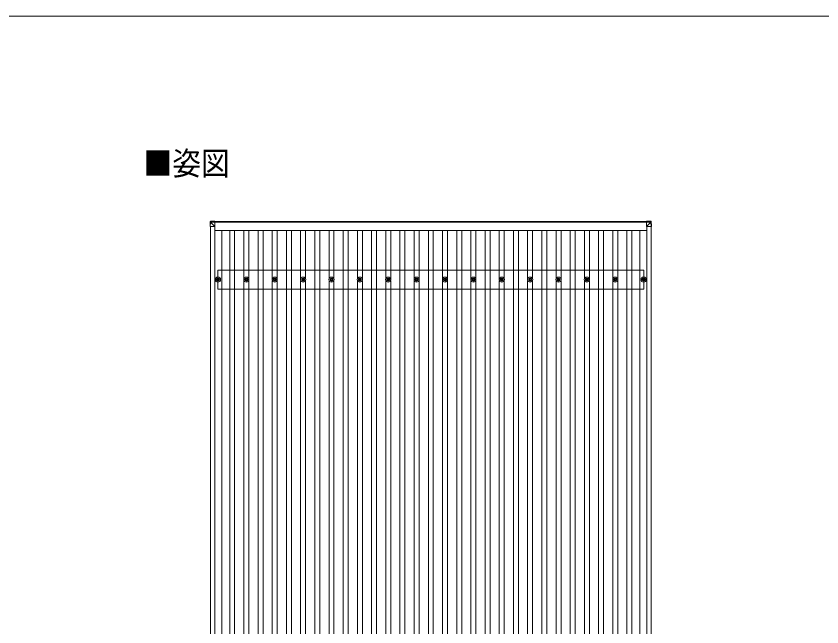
# Model space of a CAD drawing. Units: millimetres at full size, sheet at 1:50; details may follow other scales. Extents: x -14053 to 14053, y -9700 to 9700.
# Drawn here: x -8375 to -2697, y 5393 to 9700 of the extents above; entities that cross this region are included whole.
import ezdxf
from ezdxf.enums import TextEntityAlignment as Align

# ---------------------------------------------------------------- set-up
doc = ezdxf.new("R2010")
doc.units = ezdxf.units.MM
doc.header["$LTSCALE"] = 50
doc.layers.add('1-0', color=5, linetype='Continuous', lineweight=5)
doc.layers.add('F-0', color=7, linetype='Continuous', lineweight=9)
doc.styles.add('ＭＳ ゴシック', font='')
doc.styles.get('ＭＳ ゴシック').set_extended_font_data('MS Gothic')

msp = doc.modelspace()

# ---------------------------------------------------------------- linework, layer by layer
at = {"layer": '1-0', "color": 6, "lineweight": 9}
for p, q in [((-7008.33, 8215.84), (-7006.47, 8246.38)), ((-7006.47, 8246.38), (-7006.47, 8251.14)), ((-7004.57, 8246.19), (-7006.44, 8215.78)), ((-6974.03, 8254.94), (-7004.59, 8253.01)), ((-6974.03, 8254.94), (-7004.59, 8253.01)), ((-7004.59, 8253.01), (-7004.59, 8253.01)), ((-7004.59, 8253.01), (-7004.59, 8248.25)), ((-7004.59, 8248.25), (-6974.03, 8250.12)), ((-7004.48, 8246.2), (-7004.57, 8246.19)), ((-6974.03, 8248.16), (-7004.52, 8246.29)), ((-6974.03, 8216.37), (-7004.48, 8246.85)), ((-6974.03, 8254.94), (-6974.03, 8250.12)), ((-6974.03, 8250.12), (-6974.03, 8248.16)), ((-6974.03, 8248.81), (-6974.03, 8216.37)), ((-3931.82, 8254.94), (-3901.26, 8253.01)), ((-3931.82, 8254.94), (-3931.82, 8250.13)), ((-3931.82, 8254.94), (-3901.26, 8253.01)), ((-3931.82, 8250.13), (-3931.82, 8248.16)), ((-3901.26, 8248.25), (-3931.82, 8250.13)), ((-3931.82, 8248.16), (-3931.82, 8215.72)), ((-3931.82, 8248.16), (-3901.33, 8246.29)), ((-3931.82, 8215.72), (-3901.38, 8246.2)), ((-3901.38, 8246.2), (-3901.28, 8246.19)), ((-3901.28, 8246.19), (-3899.42, 8215.78)), ((-3901.26, 8253.01), (-3901.26, 8253.01)), ((-3901.26, 8253.01), (-3901.26, 8248.25)), ((-3899.39, 8246.38), (-3899.39, 8251.14)), ((-3897.52, 8215.84), (-3899.39, 8246.38)), ((-7006.44, 8216.43), (-6974.03, 8216.37)), ((-3899.42, 8215.78), (-3931.82, 8215.72))]:
    msp.add_line(p, q, dxfattribs=at)
at = {"layer": '1-0', "color": 2, "lineweight": 9}
for p, q in [((-6974.03, 8252.61), (-3931.82, 8252.61)), ((-3931.82, 8248.01), (-6974.03, 8248.01)), ((-7004.51, 1120.72), (-7004.51, 8216.43)), ((-6975.51, 1120.67), (-6975.51, 8216.38)), ((-6975.51, 8189.18), (-3929.51, 8189.18)), ((-3929.51, 1120.67), (-3929.51, 8215.73)), ((-3900.51, 1125.56), (-3900.51, 8215.78)), ((-3952.51, 7908.99), (-6952.51, 7908.99)), ((-6952.51, 7774.99), (-6952.51, 7908.99)), ((-3952.51, 7774.99), (-3952.51, 7908.99)), ((-3952.51, 7774.99), (-6952.51, 7774.99))]:
    msp.add_line(p, q, dxfattribs=at)
at = {"layer": '1-0', "color": 134, "lineweight": 9}
for p, q in [((-6926.01, 1145.41), (-6926.01, 8189.18)), ((-6870.01, 1145.41), (-6870.01, 8189.18)), ((-6835.01, 1145.41), (-6835.01, 8189.18)), ((-6770.01, 7847.17), (-6770.01, 8189.18)), ((-6735.01, 7847.17), (-6735.01, 8189.18)), ((-6670.01, 1145.41), (-6670.01, 8189.18)), ((-6635.01, 1145.41), (-6635.01, 8189.18)), ((-6570.01, 7847.17), (-6570.01, 8189.18)), ((-6535.01, 7847.17), (-6535.01, 8189.18)), ((-6470.01, 1145.41), (-6470.01, 8189.18)), ((-6435.01, 1145.41), (-6435.01, 8189.18)), ((-6370.01, 7847.17), (-6370.01, 8189.18)), ((-6335.01, 7847.17), (-6335.01, 8189.18)), ((-6270.01, 1145.41), (-6270.01, 8189.18)), ((-6235.01, 1145.41), (-6235.01, 8189.18)), ((-6170.01, 7847.17), (-6170.01, 8189.18)), ((-6135.01, 7847.17), (-6135.01, 8189.18)), ((-6070.01, 1145.41), (-6070.01, 8189.18)), ((-6035.01, 1145.41), (-6035.01, 8189.18)), ((-5970.01, 7847.17), (-5970.01, 8189.18)), ((-5935.01, 7847.17), (-5935.01, 8189.18)), ((-5870.01, 1145.41), (-5870.01, 8189.18)), ((-5835.01, 1145.41), (-5835.01, 8189.18)), ((-5770.01, 7847.17), (-5770.01, 8189.18)), ((-5735.01, 7847.17), (-5735.01, 8189.18)), ((-5670.01, 1145.41), (-5670.01, 8189.18)), ((-5635.01, 1145.41), (-5635.01, 8189.18)), ((-5570.01, 7847.17), (-5570.01, 8189.18)), ((-5535.01, 7847.17), (-5535.01, 8189.18)), ((-5470.01, 1145.41), (-5470.01, 8189.18)), ((-5435.01, 1145.41), (-5435.01, 8189.18)), ((-5370.01, 7847.17), (-5370.01, 8189.18)), ((-5335.01, 7847.17), (-5335.01, 8189.18)), ((-5270.01, 1145.41), (-5270.01, 8189.18)), ((-5235.01, 1145.41), (-5235.01, 8189.18)), ((-5170.01, 7847.17), (-5170.01, 8189.18)), ((-5135.01, 7847.17), (-5135.01, 8189.18)), ((-5070.01, 1145.41), (-5070.01, 8189.18)), ((-5035.01, 1145.41), (-5035.01, 8189.18)), ((-4970.01, 7847.17), (-4970.01, 8189.18)), ((-4935.01, 7847.17), (-4935.01, 8189.18)), ((-4870.01, 1145.41), (-4870.01, 8189.18)), ((-4835.01, 1145.41), (-4835.01, 8189.18)), ((-4770.01, 7847.17), (-4770.01, 8189.18)), ((-4735.01, 7847.17), (-4735.01, 8189.18)), ((-4670.01, 1145.41), (-4670.01, 8189.18)), ((-4635.01, 1145.41), (-4635.01, 8189.18)), ((-4570.01, 7847.17), (-4570.01, 8189.18)), ((-4535.01, 7847.17), (-4535.01, 8189.18)), ((-4470.01, 1145.41), (-4470.01, 8189.18)), ((-4435.01, 1145.41), (-4435.01, 8189.18)), ((-4370.01, 7847.17), (-4370.01, 8189.18)), ((-4335.01, 7847.17), (-4335.01, 8189.18)), ((-4270.01, 1145.41), (-4270.01, 8189.18)), ((-4235.01, 1145.41), (-4235.01, 8189.18)), ((-4170.01, 7847.17), (-4170.01, 8189.18)), ((-4135.01, 7847.17), (-4135.01, 8189.18)), ((-4070.01, 1145.41), (-4070.01, 8189.18)), ((-4035.01, 1145.41), (-4035.01, 8189.18)), ((-3979.01, 1145.41), (-3979.01, 8189.18)), ((-6770.01, 4647.17), (-6770.01, 7836.82)), ((-6735.01, 4647.17), (-6735.01, 7836.82)), ((-6570.01, 4647.17), (-6570.01, 7836.82)), ((-6535.01, 4647.17), (-6535.01, 7836.82)), ((-6370.01, 4647.17), (-6370.01, 7836.82)), ((-6335.01, 4647.17), (-6335.01, 7836.82)), ((-6170.01, 4647.17), (-6170.01, 7836.82)), ((-6135.01, 4647.17), (-6135.01, 7836.82)), ((-5970.01, 4647.17), (-5970.01, 7836.82)), ((-5935.01, 4647.17), (-5935.01, 7836.82)), ((-5770.01, 4647.17), (-5770.01, 7836.82)), ((-5735.01, 4647.17), (-5735.01, 7836.82)), ((-5570.01, 4647.17), (-5570.01, 7836.82)), ((-5535.01, 4647.17), (-5535.01, 7836.82)), ((-5370.01, 4647.17), (-5370.01, 7836.82)), ((-5335.01, 4647.17), (-5335.01, 7836.82)), ((-5170.01, 4647.17), (-5170.01, 7836.82)), ((-5135.01, 4647.17), (-5135.01, 7836.82)), ((-4970.01, 4647.17), (-4970.01, 7836.82)), ((-4935.01, 4647.17), (-4935.01, 7836.82)), ((-4770.01, 4647.17), (-4770.01, 7836.82)), ((-4735.01, 4647.17), (-4735.01, 7836.82)), ((-4570.01, 4647.17), (-4570.01, 7836.82)), ((-4535.01, 4647.17), (-4535.01, 7836.82)), ((-4370.01, 4647.17), (-4370.01, 7836.82)), ((-4335.01, 4647.17), (-4335.01, 7836.82)), ((-4170.01, 4647.17), (-4170.01, 7836.82)), ((-4135.01, 4647.17), (-4135.01, 7836.82))]:
    msp.add_line(p, q, dxfattribs=at)
at = {"layer": '1-0'}
for p, q in [((-6962.51, 7843.74), (-6958.09, 7843.74)), ((-6962.51, 7840.24), (-6958.09, 7840.24)), ((-6954.26, 7851.99), (-6954.26, 7847.58)), ((-6954.26, 7836.41), (-6954.26, 7832)), ((-6950.76, 7851.99), (-6950.76, 7847.58)), ((-6950.76, 7836.41), (-6950.76, 7832)), ((-6946.93, 7843.74), (-6942.51, 7843.74)), ((-6946.93, 7840.24), (-6942.51, 7840.24)), ((-6762.51, 7843.74), (-6758.09, 7843.74)), ((-6762.51, 7840.24), (-6758.09, 7840.24)), ((-6754.26, 7851.99), (-6754.26, 7847.58)), ((-6754.26, 7836.41), (-6754.26, 7832)), ((-6750.76, 7851.99), (-6750.76, 7847.58)), ((-6750.76, 7836.41), (-6750.76, 7832)), ((-6746.93, 7843.74), (-6742.51, 7843.74)), ((-6746.93, 7840.24), (-6742.51, 7840.24)), ((-6562.51, 7843.74), (-6558.09, 7843.74)), ((-6562.51, 7840.24), (-6558.09, 7840.24)), ((-6554.26, 7851.99), (-6554.26, 7847.58)), ((-6554.26, 7836.41), (-6554.26, 7832)), ((-6550.76, 7851.99), (-6550.76, 7847.58)), ((-6550.76, 7836.41), (-6550.76, 7832)), ((-6546.93, 7843.74), (-6542.51, 7843.74)), ((-6546.93, 7840.24), (-6542.51, 7840.24)), ((-6362.51, 7843.74), (-6358.09, 7843.74)), ((-6362.51, 7840.24), (-6358.09, 7840.24)), ((-6354.26, 7851.99), (-6354.26, 7847.58)), ((-6354.26, 7836.41), (-6354.26, 7832)), ((-6350.76, 7851.99), (-6350.76, 7847.58)), ((-6350.76, 7836.41), (-6350.76, 7832)), ((-6346.93, 7843.74), (-6342.51, 7843.74)), ((-6346.93, 7840.24), (-6342.51, 7840.24)), ((-6162.51, 7843.74), (-6158.09, 7843.74)), ((-6162.51, 7840.24), (-6158.09, 7840.24)), ((-6154.26, 7851.99), (-6154.26, 7847.58)), ((-6154.26, 7836.41), (-6154.26, 7832)), ((-6150.76, 7851.99), (-6150.76, 7847.58)), ((-6150.76, 7836.41), (-6150.76, 7832)), ((-6146.93, 7843.74), (-6142.51, 7843.74)), ((-6146.93, 7840.24), (-6142.51, 7840.24)), ((-5962.51, 7843.74), (-5958.09, 7843.74)), ((-5962.51, 7840.24), (-5958.09, 7840.24)), ((-5954.26, 7851.99), (-5954.26, 7847.58)), ((-5954.26, 7836.41), (-5954.26, 7832)), ((-5950.76, 7851.99), (-5950.76, 7847.58)), ((-5950.76, 7836.41), (-5950.76, 7832)), ((-5946.93, 7843.74), (-5942.51, 7843.74)), ((-5946.93, 7840.24), (-5942.51, 7840.24)), ((-5762.51, 7843.74), (-5758.09, 7843.74)), ((-5762.51, 7840.24), (-5758.09, 7840.24)), ((-5754.26, 7851.99), (-5754.26, 7847.58)), ((-5754.26, 7836.41), (-5754.26, 7832)), ((-5750.76, 7851.99), (-5750.76, 7847.58)), ((-5750.76, 7836.41), (-5750.76, 7832)), ((-5746.93, 7843.74), (-5742.51, 7843.74)), ((-5746.93, 7840.24), (-5742.51, 7840.24)), ((-5562.51, 7843.74), (-5558.09, 7843.74)), ((-5562.51, 7840.24), (-5558.09, 7840.24)), ((-5554.26, 7851.99), (-5554.26, 7847.58)), ((-5554.26, 7836.41), (-5554.26, 7832)), ((-5550.76, 7851.99), (-5550.76, 7847.58)), ((-5550.76, 7836.41), (-5550.76, 7832)), ((-5546.93, 7843.74), (-5542.51, 7843.74)), ((-5546.93, 7840.24), (-5542.51, 7840.24)), ((-5362.51, 7843.74), (-5358.09, 7843.74)), ((-5362.51, 7840.24), (-5358.09, 7840.24)), ((-5354.26, 7851.99), (-5354.26, 7847.58)), ((-5354.26, 7836.41), (-5354.26, 7832)), ((-5350.76, 7851.99), (-5350.76, 7847.58)), ((-5350.76, 7836.41), (-5350.76, 7832)), ((-5346.93, 7843.74), (-5342.51, 7843.74)), ((-5346.93, 7840.24), (-5342.51, 7840.24)), ((-5162.51, 7843.74), (-5158.09, 7843.74)), ((-5162.51, 7840.24), (-5158.09, 7840.24)), ((-5154.26, 7851.99), (-5154.26, 7847.58)), ((-5154.26, 7836.41), (-5154.26, 7832)), ((-5150.76, 7851.99), (-5150.76, 7847.58)), ((-5150.76, 7836.41), (-5150.76, 7832)), ((-5146.93, 7843.74), (-5142.51, 7843.74)), ((-5146.93, 7840.24), (-5142.51, 7840.24)), ((-4962.51, 7843.74), (-4958.09, 7843.74)), ((-4962.51, 7840.24), (-4958.09, 7840.24)), ((-4954.26, 7851.99), (-4954.26, 7847.58)), ((-4954.26, 7836.41), (-4954.26, 7832)), ((-4950.76, 7851.99), (-4950.76, 7847.58)), ((-4950.76, 7836.41), (-4950.76, 7832)), ((-4946.93, 7843.74), (-4942.51, 7843.74)), ((-4946.93, 7840.24), (-4942.51, 7840.24)), ((-4762.51, 7843.74), (-4758.09, 7843.74)), ((-4762.51, 7840.24), (-4758.09, 7840.24)), ((-4754.26, 7851.99), (-4754.26, 7847.58)), ((-4754.26, 7836.41), (-4754.26, 7832)), ((-4750.76, 7851.99), (-4750.76, 7847.58)), ((-4750.76, 7836.41), (-4750.76, 7832)), ((-4746.93, 7843.74), (-4742.51, 7843.74)), ((-4746.93, 7840.24), (-4742.51, 7840.24)), ((-4562.51, 7843.74), (-4558.09, 7843.74)), ((-4562.51, 7840.24), (-4558.09, 7840.24)), ((-4554.26, 7851.99), (-4554.26, 7847.58)), ((-4554.26, 7836.41), (-4554.26, 7832)), ((-4550.76, 7851.99), (-4550.76, 7847.58)), ((-4550.76, 7836.41), (-4550.76, 7832)), ((-4546.93, 7843.74), (-4542.51, 7843.74)), ((-4546.93, 7840.24), (-4542.51, 7840.24)), ((-4362.51, 7843.74), (-4358.09, 7843.74)), ((-4362.51, 7840.24), (-4358.09, 7840.24)), ((-4354.26, 7851.99), (-4354.26, 7847.58)), ((-4354.26, 7836.41), (-4354.26, 7832)), ((-4350.76, 7851.99), (-4350.76, 7847.58)), ((-4350.76, 7836.41), (-4350.76, 7832)), ((-4346.93, 7843.74), (-4342.51, 7843.74)), ((-4346.93, 7840.24), (-4342.51, 7840.24)), ((-4162.51, 7843.74), (-4158.09, 7843.74)), ((-4162.51, 7840.24), (-4158.09, 7840.24)), ((-4154.26, 7851.99), (-4154.26, 7847.58)), ((-4154.26, 7836.41), (-4154.26, 7832)), ((-4150.76, 7851.99), (-4150.76, 7847.58)), ((-4150.76, 7836.41), (-4150.76, 7832)), ((-4146.93, 7843.74), (-4142.51, 7843.74)), ((-4146.93, 7840.24), (-4142.51, 7840.24)), ((-3962.51, 7843.74), (-3958.09, 7843.74)), ((-3962.51, 7840.24), (-3958.09, 7840.24)), ((-3954.26, 7851.99), (-3954.26, 7847.58)), ((-3954.26, 7836.41), (-3954.26, 7832)), ((-3950.76, 7851.99), (-3950.76, 7847.58)), ((-3950.76, 7836.41), (-3950.76, 7832)), ((-3946.93, 7843.74), (-3942.51, 7843.74)), ((-3946.93, 7840.24), (-3942.51, 7840.24))]:
    msp.add_line(p, q, dxfattribs=at)
at = {"layer": '1-0', "color": 6, "lineweight": 9}
for points in [[(-7006.47, 8251.14), (-7008.33, 8220.66), (-7008.33, 8215.84)], [(-3899.39, 8251.14), (-3897.52, 8220.66), (-3897.52, 8215.84)]]:
    msp.add_lwpolyline(points, dxfattribs=at)
at = {"layer": '1-0'}
for centre, radius in [((-6952.51, 7841.99), 18.25), ((-6952.51, 7841.99), 10.15), ((-6952.51, 7841.99), 5.85), ((-6952.51, 7841.99), 5.25), ((-6752.51, 7841.99), 18.25), ((-6752.51, 7841.99), 10.15), ((-6752.51, 7841.99), 5.85), ((-6752.51, 7841.99), 5.25), ((-6552.51, 7841.99), 18.25), ((-6552.51, 7841.99), 10.15), ((-6552.51, 7841.99), 5.85), ((-6552.51, 7841.99), 5.25), ((-6352.51, 7841.99), 18.25), ((-6352.51, 7841.99), 10.15), ((-6352.51, 7841.99), 5.85), ((-6352.51, 7841.99), 5.25), ((-6152.51, 7841.99), 18.25), ((-6152.51, 7841.99), 10.15), ((-6152.51, 7841.99), 5.85), ((-6152.51, 7841.99), 5.25), ((-5952.51, 7841.99), 18.25), ((-5952.51, 7841.99), 10.15), ((-5952.51, 7841.99), 5.85), ((-5952.51, 7841.99), 5.25), ((-5752.51, 7841.99), 18.25), ((-5752.51, 7841.99), 10.15), ((-5752.51, 7841.99), 5.85), ((-5752.51, 7841.99), 5.25), ((-5552.51, 7841.99), 18.25), ((-5552.51, 7841.99), 10.15), ((-5552.51, 7841.99), 5.85), ((-5552.51, 7841.99), 5.25), ((-5352.51, 7841.99), 18.25), ((-5352.51, 7841.99), 10.15), ((-5352.51, 7841.99), 5.85), ((-5352.51, 7841.99), 5.25), ((-5152.51, 7841.99), 18.25), ((-5152.51, 7841.99), 10.15), ((-5152.51, 7841.99), 5.85), ((-5152.51, 7841.99), 5.25), ((-4952.51, 7841.99), 18.25), ((-4952.51, 7841.99), 10.15), ((-4952.51, 7841.99), 5.85), ((-4952.51, 7841.99), 5.25), ((-4752.51, 7841.99), 18.25), ((-4752.51, 7841.99), 10.15), ((-4752.51, 7841.99), 5.85), ((-4752.51, 7841.99), 5.25), ((-4552.51, 7841.99), 18.25), ((-4552.51, 7841.99), 10.15), ((-4552.51, 7841.99), 5.85), ((-4552.51, 7841.99), 5.25), ((-4352.51, 7841.99), 18.25), ((-4352.51, 7841.99), 10.15), ((-4352.51, 7841.99), 5.85), ((-4352.51, 7841.99), 5.25), ((-4152.51, 7841.99), 18.25), ((-4152.51, 7841.99), 10.15), ((-4152.51, 7841.99), 5.85), ((-4152.51, 7841.99), 5.25), ((-3952.51, 7841.99), 18.25), ((-3952.51, 7841.99), 10.15), ((-3952.51, 7841.99), 5.85), ((-3952.51, 7841.99), 5.25)]:
    msp.add_circle(centre, radius, dxfattribs=at)
at = {"layer": '1-0', "color": 6, "lineweight": 9}
for centre, radius, start, end in [((-7004.47, 8246.26), 2, 93.48408, 176.48407), ((-7004.24, 8259.11), 12.92, 260.08679, 268.52577), ((-6994.21, 8247.31), 10.42, 174.80664, 186.16183), ((-3911.64, 8247.31), 10.42, 353.83817, 5.19336), ((-3901.61, 8259.11), 12.92, 271.47423, 279.91321), ((-3901.38, 8246.26), 2, 3.51593, 86.51592)]:
    msp.add_arc(centre, radius, start, end, dxfattribs=at)
for centre, major_axis, ratio, start_param, end_param in [((-7004.47, 8251.02), (-1.92, -0.56), 0.998105, 4.4898734, 5.9384966), ((-7004.47, 8246.26), (-0.12, 2), 0.02656, 0.0332981, 1.5518323), ((-6968.46, 8248.4), (-36.07, -2.1), 0.055348, 0.0000815, 0.0491486), ((-3937.4, 8248.4), (36.07, -2.1), 0.055348, 6.2340367, 6.2831038), ((-3901.38, 8246.26), (0.12, 2), 0.02656, 4.731353, 6.2498872), ((-3901.38, 8251.02), (1.92, -0.56), 0.998105, 0.3446887, 1.793312), ((-7006.33, 8215.84), (-2, 0), 0.033268, 0.0000002, 1.5185344), ((-3899.52, 8215.84), (2, 0), 0.033268, 4.7646509, 6.2831851)]:
    msp.add_ellipse(centre, major_axis=major_axis, ratio=ratio, start_param=start_param, end_param=end_param, dxfattribs=at)
at = {"layer": 'F-0', "color": 5, "lineweight": 5}
msp.add_line((-14053.43, 9700), (13346.57, 9700), dxfattribs=at)

# ---------------------------------------------------------------- texts
at = {"layer": '1-0', "color": 7, "style": 'ＭＳ ゴシック', "width": 0.9}
msp.add_text('■姿図', height=165, dxfattribs=at).set_placement((-7476.67, 8529.54), align=Align.BOTTOM_LEFT)

doc.saveas('drawing.dxf')
